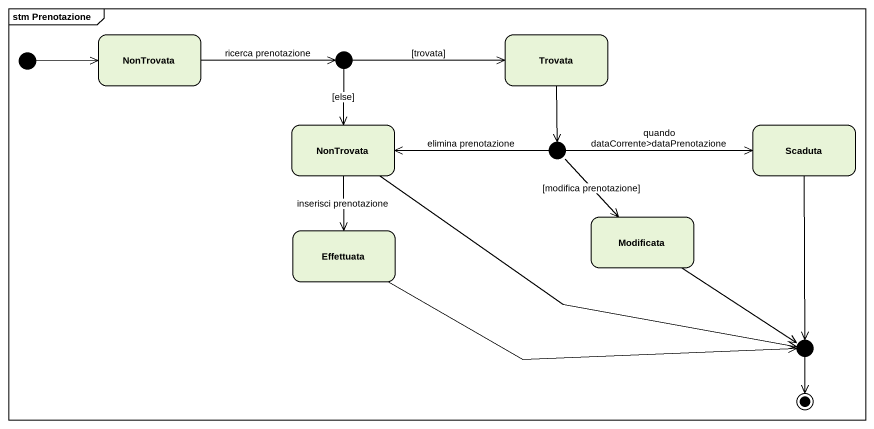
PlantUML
@startuml
mainframe stm Prenotazione
hide empty description
state NonTrovata
state Trovata
state junction1 <<choice>>
state "NonTrovata" as NonTrovata_2
state junction2 <<choice>>
state Scaduta
state Effettuata
state Modificata
state junction3 <<choice>>
[*] -right-> NonTrovata
NonTrovata -right-> junction1 : ricerca prenotazione
Trovata --> junction2
junction1 -right-> Trovata : [trovata]
junction1 --> NonTrovata_2 : [else]
NonTrovata_2 --> Effettuata : inserisci prenotazione
NonTrovata_2 -right-> junction3
junction2 -left-> NonTrovata_2 : elimina prenotazione
junction2 -right-> Scaduta : quando dataCorrente>dataPrenotazione
junction2 --> Modificata : [modifica prenotazione]
Scaduta --> junction3
Effettuata -right-> junction3
Modificata --> junction3
junction3 --> [*]
@enduml
